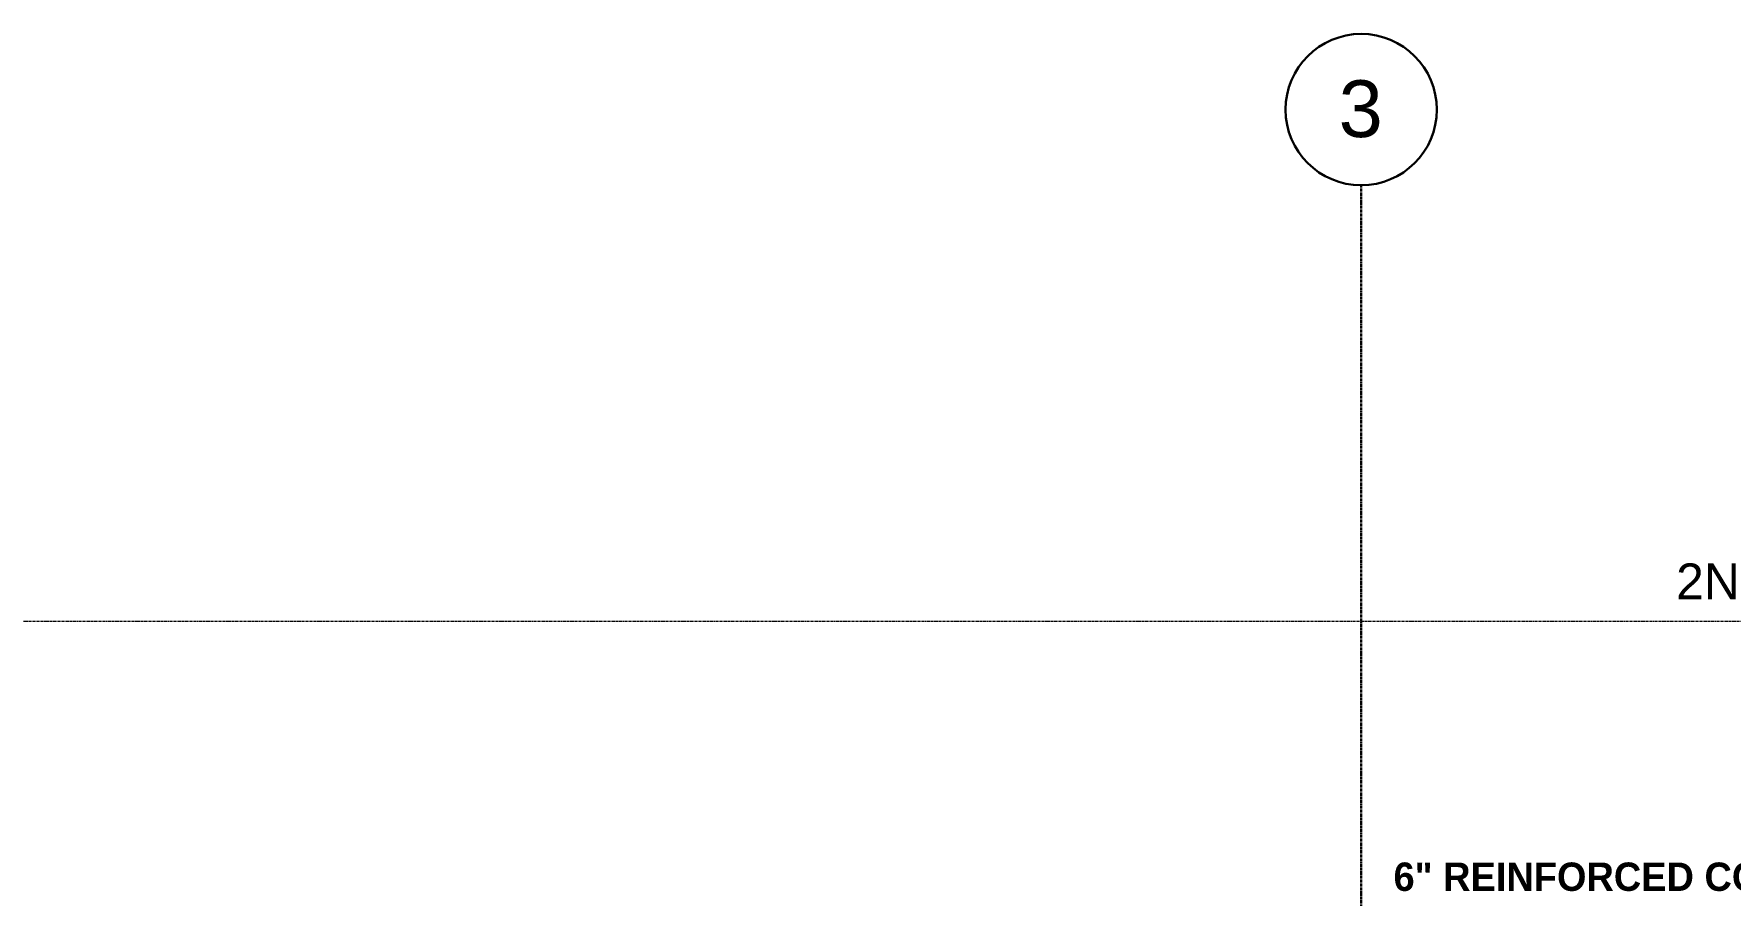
# Model space of a CAD drawing. Header units: inches. Extents: x 2619 to 6090, y -258 to 503.
# Drawn here: x 5544.3 to 5903.1, y 78.1 to 260.2 of the extents above; entities that cross this region are included whole.
import ezdxf

# ---------------------------------------------------------------- set-up
doc = ezdxf.new("R2010")
doc.units = ezdxf.units.IN
doc.header["$MEASUREMENT"] = 0
doc.linetypes.add('Grid Line 1_2_', pattern=[0.875, 0.5, -0.125, 0.125, -0.125])
for name, color, linetype, lineweight in [('A-ANNO-IDEN', 131, 'Continuous', 30), ('A-FLOR-LEVL', 51, 'Continuous', 9), ('S-GRID', 1, 'Continuous', 9), ('S-GRID-IDEN', 1, 'Continuous', 30)]:
    doc.layers.add(name, color=color, linetype=linetype, lineweight=lineweight)
doc.styles.add('Arial', font='arial.ttf', dxfattribs={"height": 12})
doc.styles.add('Arial_1', font='arial.ttf', dxfattribs={"height": 7.559055})
doc.styles.add('Century Gothic_B', font='', dxfattribs={"height": 6})
doc.styles.get('Century Gothic_B').set_extended_font_data('Century Gothic', bold=True)

# ---------------------------------------------------------------- blocks, each defined once
blk = doc.blocks.new('Grid - Grid Head - Circle-1738874-ELEVATION - RAMP - EAST WALL')
at = {"layer": 'S-GRID-IDEN'}
for start, end in [(0, 180), (180, 360)]:
    blk.add_arc((-3481.32, 244.18), 16, start, end, dxfattribs=at)

msp = doc.modelspace()

# ---------------------------------------------------------------- linework, layer by layer
at = {"layer": 'A-FLOR-LEVL', "linetype": 'Grid Line 1_2_'}
msp.add_line((4633.16337, 136), (5962.56679, 136), dxfattribs=at)
at = {"layer": 'S-GRID', "linetype": 'Grid Line 1_2_', "lineweight": 30}
msp.add_line((5825.01222, -159.83557), (5825.01222, 228.18114), dxfattribs=at)

# ---------------------------------------------------------------- block references
at = {"layer": 'S-GRID-IDEN'}
msp.add_blockref('Grid - Grid Head - Circle-1738874-ELEVATION - RAMP - EAST WALL', (9306.33596, 0), dxfattribs=at)

# ---------------------------------------------------------------- texts
at = {"layer": 'A-ANNO-IDEN', "lineweight": 9, "insert": (5831.8631, 84.9635), "char_height": 6, "width": 157.762, "attachment_point": 1, "style": 'Century Gothic_B'}
msp.add_mtext('6" REINFORCED CONCRETE SLAB', dxfattribs=at)
at = {"layer": 'A-FLOR-LEVL', "insert": (5891.63145, 148.20501), "char_height": 7.559055, "width": 74.134, "attachment_point": 1, "style": 'Arial_1'}
msp.add_mtext('2ND FLOOR', dxfattribs=at)
at = {"layer": 'S-GRID-IDEN', "lineweight": 9, "insert": (5820.25954, 250.3731), "char_height": 12, "width": 11.312, "attachment_point": 1, "style": 'Arial'}
msp.add_mtext('3', dxfattribs=at)

doc.saveas('drawing.dxf')
